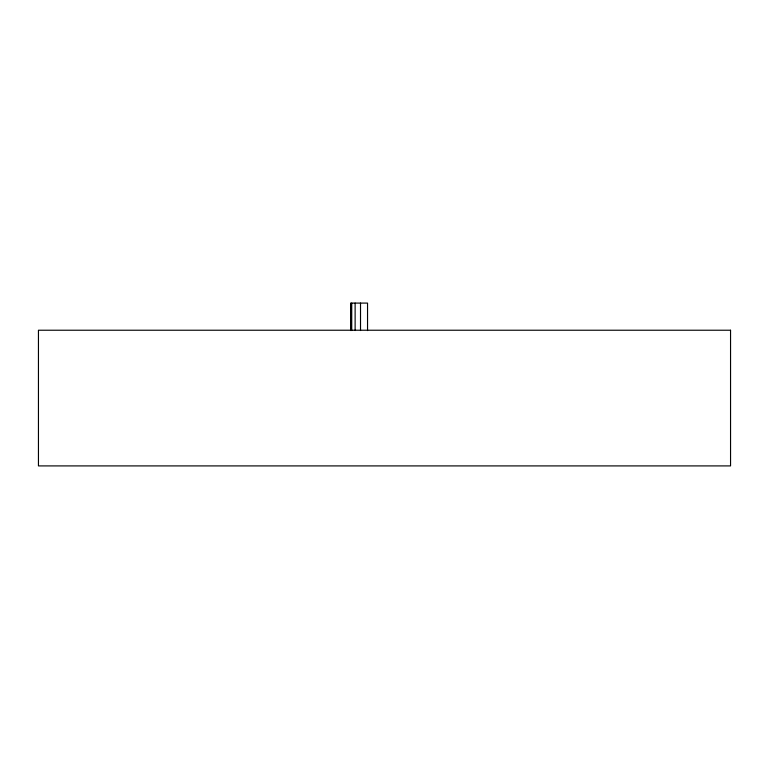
<?xml version="1.0" encoding="UTF-8"?>
<svg xmlns="http://www.w3.org/2000/svg" width="769" height="769" viewBox="0 0 769 769"><rect width="100%" height="100%" fill="white"/><g stroke="black" fill="none" stroke-linecap="round" stroke-linejoin="round"><path stroke-width="1.15" d="M367.544 330.583L367.544 303.092L350.577 303.092L350.577 330.545M360.517 303.092L360.517 330.545M355.124 303.092L355.124 330.545M351.731 303.092L351.731 330.545M730.55 330.228L38.45 330.228L38.45 465.908L730.55 465.908L730.55 330.228"/></g></svg>
